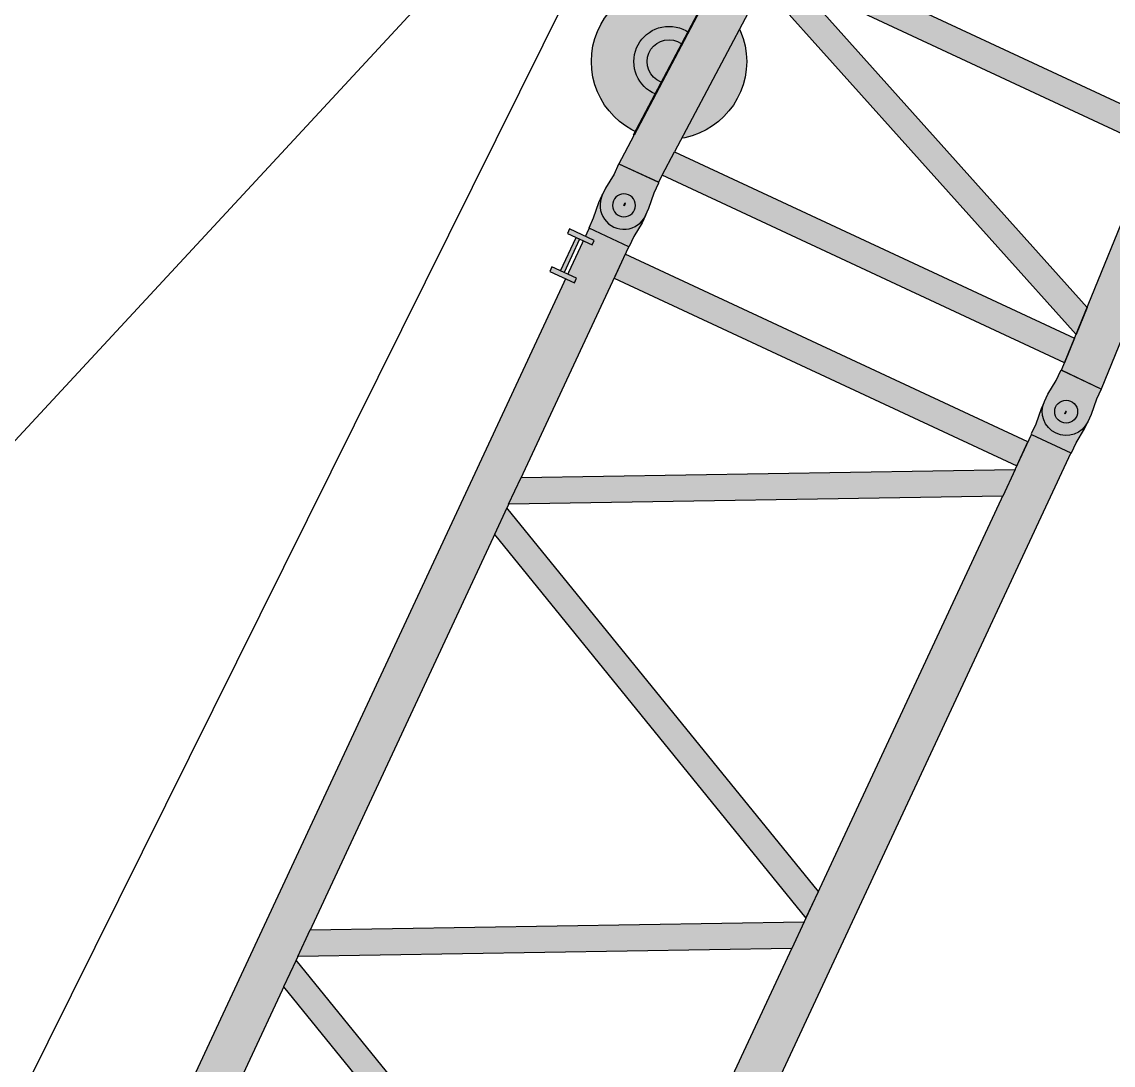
# Model space of a CAD drawing. Header units: millimetres. Extents: x -9999 to 19228, y -21000 to 39185.
# Drawn here: x 10890 to 16370, y 29385 to 34623 of the extents above; entities that cross this region are included whole.
import ezdxf
from ezdxf.enums import TextEntityAlignment as Align

# ---------------------------------------------------------------- set-up
doc = ezdxf.new("R2010")
doc.units = ezdxf.units.MM
doc.set_wipeout_variables(frame=1)
doc.layers.add('Техника. Кран LR 1800', color=250, linetype='Continuous')
doc.layers.add('Техника. Кран LR 1800 Штриховка', color=7, linetype='Continuous', true_color=0xffd147)
doc.styles.get("Standard").update_dxf_attribs({"font": 'mipgost.ttf'})

# ---------------------------------------------------------------- blocks, each defined once
blk = doc.blocks.new('LR 1800-1-20241103.130955')
at = {"color": 0, "linetype": 'ByBlock', "lineweight": -2, "transparency": 16777216}
blk.add_wipeout([(-176, 111.5), (-121, 111.5), (-40, 120), (0, 120), (0, 120), (52, 108.2), (93.7, 74.9), (116.9, 26.9), (117.1, -26.4), (94.1, -74.5), (52.5, -107.9), (0.5, -120), (0, -120), (-40, -120), (-121, -111.5), (-176, -111.5), (-178, -109.5), (-178, 109.6)], dxfattribs=at)
at = {"layer": 'Техника. Кран LR 1800 Штриховка', "transparency": 16777216}
h = blk.add_hatch(color=256, dxfattribs=at)
h.dxf.hatch_style = 1
edge = h.paths.add_edge_path()
edge.add_line((-178, 109.6), (-176, 111.5))
edge.add_line((-176, 111.5), (-121, 111.5))
edge.add_line((-121, 111.5), (-40, 120))
edge.add_line((-40, 120), (0, 120))
edge.add_arc((0, 0), 120, -90, 90, ccw=False)
edge.add_line((0, -120), (-40, -120))
edge.add_line((-40, -120), (-121, -111.5))
edge.add_line((-121, -111.5), (-176, -111.5))
edge.add_line((-176, -111.5), (-178, -109.5))
edge.add_line((-178, -109.5), (-178, 109.6))
at = {"color": 0, "linetype": 'ByBlock', "lineweight": -2, "transparency": 16777216}
blk.add_lwpolyline([(-178, 109.6), (-176, 111.5), (-121, 111.5), (-40, 120), (0, 120, -1), (0, -120), (-40, -120), (-121, -111.5), (-176, -111.5), (-178, -109.5)], format="xyb", close=True, dxfattribs=at)
blk.add_circle((0, 0), 57.5, dxfattribs=at)
blk = doc.blocks.new('LR 1800-1-20241103.131111')
at = {"color": 0, "linetype": 'ByBlock', "lineweight": -2, "transparency": 16777216}
blk.add_wipeout([(-11822, 109.55), (-11822, -109.55), (-178, -109.55), (-178, 109.55)], dxfattribs=at)
at = {"layer": 'Техника. Кран LR 1800 Штриховка', "transparency": 16777216}
h = blk.add_hatch(color=256, dxfattribs=at)
h.dxf.hatch_style = 1
h.paths.add_polyline_path([(-178, 109.55), (-11822, 109.55), (-11822, -109.55), (-178, -109.55)])
at = {"color": 0, "linetype": 'ByBlock', "lineweight": -2, "transparency": 16777216}
blk.add_lwpolyline([(-178, 109.55), (-11822, 109.55), (-11822, -109.55), (-178, -109.55)], close=True, dxfattribs=at)
blk.add_blockref('LR 1800-1-20241103.130955', (0, 0), dxfattribs=at)
blk = doc.blocks.new('LR 1800-1-20241103.134237')
at = {"color": 0, "linetype": 'ByBlock', "lineweight": -2, "transparency": 16777216}
blk.add_wipeout([(-616.5, 1115.5), (-468.6, 1115.5), (616.5, -1115.5), (468.6, -1115.5)], dxfattribs=at)
at = {"layer": 'Техника. Кран LR 1800 Штриховка', "transparency": 16777216}
h = blk.add_hatch(color=256, dxfattribs=at)
h.dxf.hatch_style = 1
h.paths.add_polyline_path([(468.6, -1115.5), (-616.5, 1115.5), (-468.6, 1115.5), (616.5, -1115.5)])
at = {"color": 0, "linetype": 'ByBlock', "lineweight": -2, "transparency": 16777216}
blk.add_lwpolyline([(468.6, -1115.5), (-616.5, 1115.5), (-468.6, 1115.5), (616.5, -1115.5)], close=True, dxfattribs=at)
blk = doc.blocks.new('LR 1800-1-20241103.134232')
at = {"color": 0, "linetype": 'ByBlock', "lineweight": -2, "transparency": 16777216}
blk.add_wipeout([(-66.5, 1115.45), (66.5, 1115.45), (66.5, -1115.45), (-66.5, -1115.45)], dxfattribs=at)
at = {"layer": 'Техника. Кран LR 1800 Штриховка', "transparency": 16777216}
h = blk.add_hatch(color=256, dxfattribs=at)
h.dxf.hatch_style = 1
h.paths.add_polyline_path([(-66.5, -1115.45), (-66.5, 1115.45), (66.5, 1115.45), (66.5, -1115.45)])
at = {"color": 0, "linetype": 'ByBlock', "lineweight": -2, "transparency": 16777216}
blk.add_lwpolyline([(-66.5, -1115.45), (-66.5, 1115.45), (66.5, 1115.45), (66.5, -1115.45)], close=True, dxfattribs=at)
blk = doc.blocks.new('LR 1800-1-20241103.153729')
at = {"color": 0, "linetype": 'ByBlock', "lineweight": -2, "transparency": 16777216}
blk.add_wipeout([(-117.5, 47.5), (-117.5, -88.9), (-92.5, -88.9), (-92.5, -20), (92.5, -20), (92.5, -88.9), (117.5, -88.9), (117.5, 47.5), (92.5, 47.5), (92.5, 0), (-92.5, 0), (-92.5, 47.5)], dxfattribs=at)
at = {"layer": 'Техника. Кран LR 1800 Штриховка', "transparency": 16777216}
h = blk.add_hatch(color=256, dxfattribs=at)
h.dxf.hatch_style = 1
h.paths.add_polyline_path([(-92.5, 0), (92.5, 0), (92.5, -20), (-92.5, -20)])
h.paths.add_polyline_path([(92.5, 47.5), (92.5, -88.9), (117.5, -88.9), (117.5, 47.5)])
h.paths.add_polyline_path([(-117.5, 47.5), (-117.5, -88.9), (-92.5, -88.9), (-92.5, 47.5)])
at = {"color": 0, "linetype": 'ByBlock', "lineweight": -2, "transparency": 16777216}
for points in [[(-117.5, 47.5), (-117.5, -88.9), (-92.5, -88.9), (-92.5, 47.5)], [(-92.5, 0), (92.5, 0), (92.5, -20), (-92.5, -20)], [(92.5, 47.5), (92.5, -88.9), (117.5, -88.9), (117.5, 47.5)]]:
    blk.add_lwpolyline(points, close=True, dxfattribs=at)
blk = doc.blocks.new('LR 1800-1-20241103.134502')
at = {"color": 0, "linetype": 'ByBlock', "lineweight": -2, "transparency": 16777216}
blk.add_blockref('LR 1800-1-20241103.131111', (12000, 2450), dxfattribs=at)
at = {"color": 0, "linetype": 'ByBlock', "lineweight": -2, "transparency": 16777216, "xscale": -1, "rotation": 180}
blk.add_blockref('LR 1800-1-20241103.131111', (12000, 0), dxfattribs=at)
at = {"color": 0, "linetype": 'ByBlock', "lineweight": -2, "transparency": 16777216}
blk.add_blockref('LR 1800-1-20241103.153729', (11660, 2600), dxfattribs=at)
at = {"color": 0, "linetype": 'ByBlock', "lineweight": -2, "transparency": 16777216, "xscale": -1}
blk.add_blockref('LR 1800-1-20241103.134237', (7253, 1225), dxfattribs=at)
at = {"color": 0, "linetype": 'ByBlock', "lineweight": -2, "transparency": 16777216}
blk.add_blockref('LR 1800-1-20241103.134237', (8506, 1225), dxfattribs=at)
at = {"color": 0, "linetype": 'ByBlock', "lineweight": -2, "transparency": 16777216, "xscale": -1}
blk.add_blockref('LR 1800-1-20241103.134237', (9759, 1225), dxfattribs=at)
at = {"color": 0, "linetype": 'ByBlock', "lineweight": -2, "transparency": 16777216}
blk.add_blockref('LR 1800-1-20241103.134237', (11012, 1225), dxfattribs=at)
at = {"color": 0, "linetype": 'ByBlock', "lineweight": -2, "transparency": 16777216, "xscale": -1}
blk.add_blockref('LR 1800-1-20241103.134232', (11715, 1225), dxfattribs=at)
blk = doc.blocks.new('LR 1800-1-20241103.150312')
at = {"color": 0, "linetype": 'ByBlock', "lineweight": -2, "transparency": 16777216}
blk.add_wipeout([(1128, 2645.8), (1092.9, 2735.8), (1036.8, 2814.3), (963, 2876.7), (876.2, 2919), (781.7, 2938.7), (685.2, 2934.6), (592.7, 2906.9), (509.9, 2857.3), (441.7, 2788.9), (392.5, 2705.8), (365.2, 2613.2), (361.4, 2516.7), (381.5, 2422.3), (424.2, 2335.7), (486.8, 2262.2), (565.6, 2206.4), (655.7, 2171.6), (751.5, 2160), (847.3, 2172.3), (937.1, 2207.8), (1015.5, 2264.3), (1077.5, 2338.3), (1119.5, 2425.2), (1138.8, 2519.8), (1140, 2550)], dxfattribs=at)
at = {"layer": 'Техника. Кран LR 1800 Штриховка', "true_color": 0xadadad, "transparency": 16777216}
h = blk.add_hatch(color=253, dxfattribs=at)
h.dxf.hatch_style = 1
edge = h.paths.add_edge_path()
edge.add_arc((750, 2550), 390, 0, 360)
at = {"color": 0, "linetype": 'ByBlock', "lineweight": -2, "transparency": 16777216}
for radius in [390, 176.6, 110]:
    blk.add_circle((750, 2550), radius, dxfattribs=at)
blk.add_wipeout([(3641.4, 2723.6), (3641.4, 2723.6), (3666.1, 2735.3), (3688.3, 2751.2), (3707.2, 2770.8), (3722.3, 2793.6), (3722.3, 2793.6), (3734.7, 2812.9), (3750.1, 2830), (3767.9, 2844.5), (3787.8, 2856), (3798.3, 2912.6), (3798.3, 2912.6), (3806.3, 2930.2), (3821.8, 2942), (3840.9, 2945.1), (3859.3, 2938.9), (3859.3, 2938.9), (3936.7, 3137.5), (3936.7, 3137.5), (3956.7, 3159), (3985.9, 3161.2), (4008.7, 3142.8), (4012.9, 3113.8), (4012.9, 3113.8), (3946.5, 2833.2), (3946.5, 2833.2), (3967, 2810.6), (3982.3, 2784.3), (3991.8, 2755.3), (3995, 2725), (3995, 2685), (3995, 2685), (3996.9, 2675.4), (4002.3, 2667.3), (4010.4, 2661.9), (4020, 2660), (4020, 2660), (4070.6, 2660), (4065.1, 2712.4), (4065.1, 2712.4), (4069.1, 2728.7), (4082.5, 2738.8), (4099.2, 2738.2), (4111.8, 2727.2), (4111.8, 2727.2), (4160.6, 2639.5), (4160.6, 2639.5), (4204.1, 2626.5), (4239.2, 2597.6), (4260.3, 2557.5), (4264.3, 2512.3), (4251.7, 2398.9), (4291.6, 2379.1), (4291.6, 2379.1), (4296.6, 2375.6), (4300.3, 2370.8), (4302.3, 2365.1), (4302.6, 2359), (4300.2, 2337.3), (4245.5, 2343.3), (4242.4, 2315), (4687, 2315), (4687, 2244.2), (4255.7, 2121.7), (4912.7, 953.7), (5161.2, 1038.6), (5161.2, 1038.6), (5214.3, 1044.2), (5264.5, 1026.2), (5302, 988.3), (5319.3, 937.8), (5313.1, 884.9), (5284.5, 839.8), (5239.3, 811.6), (5238.8, 811.4), (5204.6, 799.8), (5204.6, 799.8), (5181.7, 787.5), (5163.9, 768.4), (5153.2, 744.6), (5150.7, 718.7), (5150.7, 718.7), (5159.6, 585.8), (5159.6, 585.8), (5151.8, 524.6), (5121.5, 470.9), (5073.1, 432.7), (5013.8, 415.6), (4952.5, 422.2), (4907.1, 444.7), (4223.3, 307.9), (4209.6, 141), (4209.6, 141), (4193.8, 92.5), (4157.8, 56.4), (4109.3, 40.4), (4058.8, 48), (4017.2, 77.5), (3993.4, 122.7), (3992.1, 128.4), (3966.5, 256.6), (3085.1, 80.3), (3087.4, 68.8), (3087.4, 68.8), (3090.3, 59.5), (3094.9, 50.9), (3101, 43.4), (3108.6, 37.2), (3108.6, 37.2), (3108.6, 37.2), (3142.2, 0.3), (3155, -47.8), (3144.2, -96.5), (3112.1, -134.7), (3066.1, -153.8), (3016.4, -149.5), (3001.1, -142.9), (2704.9, 13.1), (176.6, -110.8), (179, 108.7), (2736.5, 234), (4830.5, 652.8), (4188.9, 1793.5), (4188.9, 1141.8), (4298.9, 873.2), (4298.9, 850), (4300, 850), (4300, 850), (4340.3, 838.2), (4368, 806.6), (4374.3, 765.1), (4357.4, 726.7), (4345, 715), (4272.5, 660.6), (4248.7, 617.5), (4241.9, 535.1), (3926.6, 472), (3926.6, 472), (3961.9, 510.9), (3988.2, 556.3), (4004.5, 606.2), (4010, 658.4), (4010, 658.4), (4010, 830.1), (4020.5, 867.3), (4020.5, 1892.6), (2956.2, 278), (2770.6, 240.8), (2829.5, 407.3), (3933.2, 2083.3), (2829.5, 2206.1), (2829.5, 607.2), (2839.9, 570.1), (2847.6, 434.8), (2829.5, 407.4), (2770.6, 240.8), (2736.5, 234), (2650.5, 229.8), (2638.5, 253.5), (2660.2, 571.1), (2670.5, 607.2), (2670.5, 2219.2), (1612.5, 2271.5), (2650.5, 229.8), (2505, 222.7), (1516.5, 2166.9), (1516.5, 174.2), (1383.5, 167.7), (1383.5, 2147.4), (519.2, 125.3), (371.5, 118.1), (1298.3, 2286.5), (351.5, 2333.3), (351.5, 117.1), (218.5, 110.6), (218.5, 2339.4), (178.8, 2341.4), (178, 2559.6), (176.8, 2560.8), (340.7, 2552.8), (340.8, 2555.7), (1059.6, 2520.5), (1085.2, 3044.2), (1117.2, 3042.6), (1115.1, 2999.6), (1151, 2997.3), (1153.2, 3040.9), (1185.1, 3039.3), (1166.7, 2663.9), (1199.7, 2621.3), (1194.4, 2513.9), (2429.7, 2453.3), (2429.7, 2475), (2864.7, 2475), (2864.7, 2440), (2848.9, 2424.2), (3223.4, 2382.6), (3223.4, 2382.6), (3224, 2396.8), (3228.5, 2410.2), (3236.7, 2421.8), (3247.7, 2430.7), (3247.7, 2430.7), (3845.3, 2364.3), (3906.8, 2430.9), (3882, 2485.5), (3882, 2485.5), (3844.5, 2539.2), (3790.3, 2575.9), (3726.6, 2590.8), (3661.7, 2582), (3656.6, 2580.2), (3256.1, 2434.6), (3256.1, 2434.6), (3241.7, 2426.5), (3230.8, 2414.2), (3224.5, 2399), (3223.4, 2382.6), (2848.9, 2424.2), (2864.7, 2440), (2864.7, 2473.2), (2932, 2465.8)], dxfattribs=at)
for points in [[(2429.7, 2453.3), (2429.7, 2450.4), (340.7, 2552.8)], [(218.5, 2339.4), (351.5, 2332.9)]]:
    blk.add_lwpolyline(points, dxfattribs=at)
at = {"color": 0, "linetype": 'ByBlock', "lineweight": -2, "transparency": 16777216, "xscale": -1}
blk.add_blockref('LR 1800-1-20241103.130955', (0, 2450), dxfattribs=at)
at = {"color": 0, "linetype": 'ByBlock', "lineweight": -2, "transparency": 16777216, "rotation": 180}
blk.add_blockref('LR 1800-1-20241103.130955', (0, 0), dxfattribs=at)
at = {"layer": 'Техника. Кран LR 1800 Штриховка', "transparency": 16777216}
h = blk.add_hatch(color=256, dxfattribs=at)
h.dxf.hatch_style = 1
edge = h.paths.add_edge_path()
edge.add_line((2932, 2465.8), (3641.4, 2723.6))
edge.add_arc((3590.1, 2864.6), 150, 289.9774, 331.7528)
edge.add_arc((3850, 2725), 145, 115.3968, 151.7528, ccw=False)
edge.add_line((3787.8, 2856), (3798.3, 2912.6))
edge.add_arc((3837.6, 2905.3), 40, 57.2075, 169.5085, ccw=False)
edge.add_line((3859.3, 2938.9), (3936.7, 3137.5))
edge.add_arc((3974, 3123), 40, -13.3083, 158.6986, ccw=False)
edge.add_line((4012.9, 3113.8), (3946.5, 2833.2))
edge.add_arc((3850, 2725), 145, 0, 48.2518, ccw=False)
edge.add_line((3995, 2725), (3995, 2685))
edge.add_arc((4020, 2685), 25, 180, 270)
edge.add_line((4020, 2660), (4070.6, 2660))
edge.add_line((4070.6, 2660), (4065.1, 2712.4))
edge.add_arc((4090, 2715), 25, 29.1066, 185.9445, ccw=False)
edge.add_line((4111.8, 2727.2), (4160.6, 2639.5))
edge.add_arc((4150, 2525), 115, -6.3402, 84.6892, ccw=False)
edge.add_line((4264.3, 2512.3), (4251.7, 2398.9))
edge.add_line((4251.7, 2398.9), (4291.6, 2379.1))
edge.add_arc((4282.7, 2361.2), 20, -6.3402, 63.6598, ccw=False)
edge.add_line((4302.6, 2359), (4300.2, 2337.3))
edge.add_line((4300.2, 2337.3), (4245.5, 2343.3))
edge.add_line((4245.5, 2343.3), (4242.4, 2315))
edge.add_line((4242.4, 2315), (4687, 2315))
edge.add_line((4687, 2315), (4687, 2244.2))
edge.add_line((4687, 2244.2), (4255.7, 2121.7))
edge.add_line((4255.7, 2121.7), (4912.7, 953.7))
edge.add_line((4912.7, 953.7), (5161.2, 1038.6))
edge.add_arc((5200, 925), 120, -71.1456, 108.8544, ccw=False)
edge.add_line((5238.8, 811.4), (5204.6, 799.8))
edge.add_arc((5230.5, 724.1), 80, 108.8544, 183.8544)
edge.add_line((5150.7, 718.7), (5159.6, 585.8))
edge.add_arc((5000, 575), 160, -125.479, 3.8544, ccw=False)
edge.add_line((4907.1, 444.7), (4223.3, 307.9))
edge.add_line((4223.3, 307.9), (4209.6, 141))
edge.add_arc((4100, 150), 110, 191.3099, 355.3176, ccw=False)
edge.add_line((3992.1, 128.4), (3966.5, 256.6))
edge.add_line((3966.5, 256.6), (3085.1, 80.3))
edge.add_line((3085.1, 80.3), (3087.4, 68.8))
edge.add_arc((3136.4, 78.7), 50, 191.3099, 236.1013)
edge.add_arc((3050, -50), 105, -117.7811, 56.1013, ccw=False)
edge.add_line((3001.1, -142.9), (2704.9, 13.1))
edge.add_line((2704.9, 13.1), (176.6, -110.8))
edge.add_line((176.6, -110.8), (179, 108.7))
edge.add_line((179, 108.7), (2736.5, 234))
edge.add_line((2736.5, 234), (4830.5, 652.8))
edge.add_line((4830.5, 652.8), (4188.9, 1793.5))
edge.add_line((4188.9, 1793.5), (4188.9, 1141.8))
edge.add_line((4188.9, 1141.8), (4298.9, 873.2))
edge.add_line((4298.9, 873.2), (4298.9, 850))
edge.add_line((4298.9, 850), (4300, 850))
edge.add_arc((4300, 775), 75, -53.1311, 90, ccw=False)
edge.add_line((4345, 715), (4272.5, 660.6))
edge.add_line((4272.5, 660.6), (4248.7, 617.5))
edge.add_line((4248.7, 617.5), (4241.9, 535.1))
edge.add_line((4241.9, 535.1), (3926.6, 472))
edge.add_arc((3760, 658.4), 250, 311.7906, 360)
edge.add_line((4010, 658.4), (4010, 830.1))
edge.add_line((4010, 830.1), (4020.5, 867.3))
edge.add_line((4020.5, 867.3), (4020.5, 1892.6))
edge.add_line((4020.5, 1892.6), (2956.2, 278))
edge.add_line((2956.2, 278), (2770.6, 240.8))
edge.add_line((2770.6, 240.8), (2829.5, 407.3))
edge.add_line((2829.5, 407.3), (3933.2, 2083.3))
edge.add_line((3933.2, 2083.3), (2829.5, 2206.1))
edge.add_line((2829.5, 2206.1), (2829.5, 607.2))
edge.add_line((2829.5, 607.2), (2839.9, 570.1))
edge.add_line((2839.9, 570.1), (2847.6, 434.8))
edge.add_line((2847.6, 434.8), (2829.5, 407.4))
edge.add_line((2829.5, 407.4), (2770.6, 240.8))
edge.add_line((2770.6, 240.8), (2736.5, 234))
edge.add_line((2736.5, 234), (2650.5, 229.8))
edge.add_line((2650.5, 229.8), (2638.5, 253.5))
edge.add_line((2638.5, 253.5), (2660.2, 571.1))
edge.add_line((2660.2, 571.1), (2670.5, 607.2))
edge.add_line((2670.5, 607.2), (2670.5, 2219.2))
edge.add_line((2670.5, 2219.2), (1612.5, 2271.5))
edge.add_line((1612.5, 2271.5), (2650.5, 229.8))
edge.add_line((2650.5, 229.8), (2505, 222.7))
edge.add_line((2505, 222.7), (1516.5, 2166.9))
edge.add_line((1516.5, 2166.9), (1516.5, 174.2))
edge.add_line((1516.5, 174.2), (1383.5, 167.7))
edge.add_line((1383.5, 167.7), (1383.5, 2147.4))
edge.add_line((1383.5, 2147.4), (519.2, 125.3))
edge.add_line((519.2, 125.3), (371.5, 118.1))
edge.add_line((371.5, 118.1), (1298.3, 2286.5))
edge.add_line((1298.3, 2286.5), (351.5, 2333.3))
edge.add_line((351.5, 2333.3), (351.5, 117.1))
edge.add_line((351.5, 117.1), (218.5, 110.6))
edge.add_line((218.5, 110.6), (218.5, 2339.4))
edge.add_line((218.5, 2339.4), (178.8, 2341.4))
edge.add_line((178.8, 2341.4), (178, 2559.6))
edge.add_line((178, 2559.6), (176.8, 2560.8))
edge.add_line((176.8, 2560.8), (340.7, 2552.8))
edge.add_line((340.7, 2552.8), (340.8, 2555.7))
edge.add_line((340.8, 2555.7), (1059.6, 2520.5))
edge.add_line((1059.6, 2520.5), (1085.2, 3044.2))
edge.add_line((1085.2, 3044.2), (1117.2, 3042.6))
edge.add_line((1117.2, 3042.6), (1115.1, 2999.6))
edge.add_line((1115.1, 2999.6), (1151, 2997.3))
edge.add_line((1151, 2997.3), (1153.2, 3040.9))
edge.add_line((1153.2, 3040.9), (1185.1, 3039.3))
edge.add_line((1185.1, 3039.3), (1166.7, 2663.9))
edge.add_line((1166.7, 2663.9), (1199.7, 2621.3))
edge.add_line((1199.7, 2621.3), (1194.4, 2513.9))
edge.add_line((1194.4, 2513.9), (2429.7, 2453.3))
edge.add_line((2429.7, 2453.3), (2429.7, 2475))
edge.add_line((2429.7, 2475), (2864.7, 2475))
edge.add_line((2864.7, 2475), (2864.7, 2440))
edge.add_line((2864.7, 2440), (2848.9, 2424.2))
edge.add_line((2848.9, 2424.2), (3223.4, 2382.6))
edge.add_arc((3273.1, 2387.6), 50, 120.5297, 185.7236, ccw=False)
edge.add_line((3247.7, 2430.7), (3845.3, 2364.3))
edge.add_line((3845.3, 2364.3), (3906.8, 2430.9))
edge.add_line((3906.8, 2430.9), (3882, 2485.5))
edge.add_arc((3718.1, 2411), 180, 24.444, 109.9774)
edge.add_line((3656.6, 2580.2), (3256.1, 2434.6))
edge.add_arc((3273.1, 2387.6), 50, 109.9774, 185.7236)
edge.add_line((3223.4, 2382.6), (2848.9, 2424.2))
edge.add_line((2848.9, 2424.2), (2864.7, 2440))
edge.add_line((2864.7, 2440), (2864.7, 2473.2))
edge.add_line((2864.7, 2473.2), (2932, 2465.8))
edge = h.paths.add_edge_path(flags=16)
edge.add_arc((5200, 925), 65, 0, 360)
edge = h.paths.add_edge_path(flags=16)
edge.add_arc((4300, 775), 30, 0, 360)
edge = h.paths.add_edge_path(flags=16)
edge.add_arc((3050, -50), 52.5, 0, 360)
edge = h.paths.add_edge_path(flags=16)
edge.add_arc((4100, 150), 52.5, 0, 360)
at = {"color": 0, "linetype": 'ByBlock', "lineweight": -2, "transparency": 16777216}
for points in [[(2704.9, 13.1), (176.6, -110.8), (179, 108.7), (2736.5, 234)], [(1516.5, 2166.9), (1516.5, 174.2), (1383.5, 167.7), (1383.5, 2147.4), (519.2, 125.3), (371.5, 118.1), (1298.3, 2286.5), (351.5, 2333.3), (351.5, 117.1), (218.5, 110.6), (218.5, 2339.4), (178.8, 2341.4), (178, 2559.6), (176.8, 2560.8), (340.7, 2552.8), (340.8, 2555.7), (1059.6, 2520.5)]]:
    blk.add_lwpolyline(points, dxfattribs=at)
blk = doc.blocks.new('LR 1800-1-20241103.151214')
at = {"color": 0, "linetype": 'ByBlock', "lineweight": -2, "transparency": 16777216}
blk.add_wipeout([(-96, 89), (-31, 96), (0, 96), (0, 96), (46, 84), (81, 52), (96, 6), (87, -40), (57, -77), (13, -95), (0, -96), (-31, -96), (-96, -89), (-141, -89), (-141, 89)], dxfattribs=at)
at = {"layer": 'Техника. Кран LR 1800 Штриховка', "transparency": 16777216}
h = blk.add_hatch(color=256, dxfattribs=at)
h.dxf.hatch_style = 1
edge = h.paths.add_edge_path()
edge.add_line((-141, 89), (-96, 89))
edge.add_line((-96, 89), (-31, 96))
edge.add_line((-31, 96), (0, 96))
edge.add_arc((0, 0), 96, -90, 90, ccw=False)
edge.add_line((0, -96), (-31, -96))
edge.add_line((-31, -96), (-96, -89))
edge.add_line((-96, -89), (-141, -89))
edge.add_line((-141, -89), (-141, 89))
at = {"color": 0, "linetype": 'ByBlock', "lineweight": -2, "transparency": 16777216}
blk.add_lwpolyline([(-141, 89), (-96, 89), (-31, 96), (0, 96, -1), (0, -96), (-31, -96), (-96, -89), (-141, -89)], format="xyb", close=True, dxfattribs=at)
blk.add_circle((0, 0), 52.5, dxfattribs=at)
blk = doc.blocks.new('LR 1800-1-20241103.151535')
at = {"color": 0, "linetype": 'ByBlock', "lineweight": -2, "transparency": 16777216}
blk.add_wipeout([(-141, -89), (-5822, -340), (-5822, -162), (-141, 89)], dxfattribs=at)
at = {"color": 0, "linetype": 'ByBlock', "lineweight": -2, "transparency": 16777216, "rotation": 180}
blk.add_blockref('LR 1800-1-20241103.130955', (-6000, -250), dxfattribs=at)
at = {"color": 0, "linetype": 'ByBlock', "lineweight": -2, "transparency": 16777216}
blk.add_blockref('LR 1800-1-20241103.151214', (0, 0), dxfattribs=at)
at = {"layer": 'Техника. Кран LR 1800 Штриховка', "transparency": 16777216}
h = blk.add_hatch(color=256, dxfattribs=at)
h.dxf.hatch_style = 1
h.paths.add_polyline_path([(-141, 89), (-141, -89), (-5822, -340), (-5822, -162)])
at = {"color": 0, "linetype": 'ByBlock', "lineweight": -2, "transparency": 16777216}
blk.add_lwpolyline([(-141, 89), (-141, -89), (-5822, -340), (-5822, -162)], close=True, dxfattribs=at)
blk = doc.blocks.new('LR 1800-1-20241103.152101')
at = {"color": 0, "linetype": 'ByBlock', "lineweight": -2, "transparency": 16777216}
blk.add_wipeout([(-5664, -155), (-5785, -160), (-5785, 2110), (-5664, 2105)], dxfattribs=at)
blk.add_wipeout([(-5521, -149), (-5651, -154), (-4900, 2071), (-4774, 2066)], dxfattribs=at)
blk.add_wipeout([(-4003, -82), (-3877, -76), (-4624, 2059), (-4754, 2065)], dxfattribs=at)
blk.add_wipeout([(-3726, -69), (-3857, -75), (-3107, 1992), (-2980, 1986)], dxfattribs=at)
blk.add_wipeout([(-2210, -2), (-2083, 3), (-2828, 1980), (-2960, 1985)], dxfattribs=at)
blk.add_wipeout([(-2063, 4), (-1931, 10), (-1186, 1907), (-1314, 1913)], dxfattribs=at)
blk.add_wipeout([(-417, 77), (-289, 83), (-1033, 1900), (-1166, 1906)], dxfattribs=at)
blk.add_wipeout([(-161, 88), (-269, 83), (-269, 1867), (-161, 1862)], dxfattribs=at)
blk.add_blockref('LR 1800-1-20241103.151535', (0, 0), dxfattribs=at)
at = {"color": 0, "linetype": 'ByBlock', "lineweight": -2, "transparency": 16777216, "xscale": -1, "rotation": 180}
blk.add_blockref('LR 1800-1-20241103.151535', (0, 1950), dxfattribs=at)
at = {"layer": 'Техника. Кран LR 1800 Штриховка', "transparency": 16777216}
h = blk.add_hatch(color=256, dxfattribs=at)
h.dxf.hatch_style = 1
h.paths.add_polyline_path([(-5664, 2105), (-5664, -155), (-5785, -160), (-5785, 2110)])
h = blk.add_hatch(color=256, dxfattribs=at)
h.dxf.hatch_style = 1
h.paths.add_polyline_path([(-4774, 2066), (-5521, -149), (-5651, -154), (-4900, 2071)])
h = blk.add_hatch(color=256, dxfattribs=at)
h.dxf.hatch_style = 1
h.paths.add_polyline_path([(-4754, 2065), (-4003, -82), (-3877, -76), (-4624, 2059)])
h = blk.add_hatch(color=256, dxfattribs=at)
h.dxf.hatch_style = 1
h.paths.add_polyline_path([(-2980, 1986), (-3726, -69), (-3857, -75), (-3107, 1992)])
h = blk.add_hatch(color=256, dxfattribs=at)
h.dxf.hatch_style = 1
h.paths.add_polyline_path([(-2960, 1985), (-2210, -2), (-2083, 3), (-2828, 1980)])
h = blk.add_hatch(color=256, dxfattribs=at)
h.dxf.hatch_style = 1
h.paths.add_polyline_path([(-1314, 1913), (-2063, 4), (-1931, 10), (-1186, 1907)])
h = blk.add_hatch(color=256, dxfattribs=at)
h.dxf.hatch_style = 1
h.paths.add_polyline_path([(-1166, 1906), (-417, 77), (-289, 83), (-1033, 1900)])
h = blk.add_hatch(color=256, dxfattribs=at)
h.dxf.hatch_style = 1
h.paths.add_polyline_path([(-161, 1862), (-161, 88), (-269, 83), (-269, 1867)])
at = {"color": 0, "linetype": 'ByBlock', "lineweight": -2, "transparency": 16777216}
for points in [[(-5664, 2105), (-5664, -155), (-5785, -160), (-5785, 2110)], [(-4774, 2066), (-5521, -149), (-5651, -154), (-4900, 2071)], [(-4754, 2065), (-4003, -82), (-3877, -76), (-4624, 2059)], [(-2980, 1986), (-3726, -69), (-3857, -75), (-3107, 1992)], [(-2960, 1985), (-2210, -2), (-2083, 3), (-2828, 1980)], [(-1314, 1913), (-2063, 4), (-1931, 10), (-1186, 1907)], [(-1166, 1906), (-417, 77), (-289, 83), (-1033, 1900)], [(-161, 1862), (-161, 88), (-269, 83), (-269, 1867)]]:
    blk.add_lwpolyline(points, close=True, dxfattribs=at)
blk.add_wipeout([(-395, 2159), (-402, 2008), (-377, 2007), (-373, 2092), (-189, 2084), (-192, 1999), (-167, 1998), (-161, 2149), (-186, 2150), (-188, 2104), (-372, 2112), (-370, 2158)], dxfattribs=at)
at = {"layer": 'Техника. Кран LR 1800 Штриховка', "transparency": 16777216}
h = blk.add_hatch(color=256, dxfattribs=at)
h.dxf.hatch_style = 1
h.paths.add_polyline_path([(-365, 2112), (-181, 2104), (-181, 2084), (-366, 2092)])
h.paths.add_polyline_path([(-160, 1998), (-185, 1999), (-178, 2150), (-154, 2149)])
h.paths.add_polyline_path([(-370, 2007), (-395, 2008), (-388, 2159), (-363, 2158)])
at = {"color": 0, "linetype": 'ByBlock', "lineweight": -2, "transparency": 16777216}
for points in [[(-377, 2007), (-402, 2008), (-395, 2159), (-370, 2158)], [(-372, 2112), (-188, 2104), (-189, 2084), (-373, 2092)], [(-167, 1998), (-192, 1999), (-186, 2150), (-161, 2149)]]:
    blk.add_lwpolyline(points, close=True, dxfattribs=at)
blk = doc.blocks.new('LR 1800-1-20241103.152515')
at = {"color": 0, "linetype": 'ByBlock', "lineweight": -2, "transparency": 16777216}
blk.add_wipeout([(-5859, -88.9), (-141, -88.9), (-141, 88.9), (-5859, 88.9)], dxfattribs=at)
blk.add_blockref('LR 1800-1-20241103.151214', (0, 0), dxfattribs=at)
at = {"color": 0, "linetype": 'ByBlock', "lineweight": -2, "transparency": 16777216, "xscale": -1}
blk.add_blockref('LR 1800-1-20241103.151214', (-6000, 0), dxfattribs=at)
at = {"layer": 'Техника. Кран LR 1800 Штриховка', "transparency": 16777216}
h = blk.add_hatch(color=256, dxfattribs=at)
h.dxf.hatch_style = 1
h.paths.add_polyline_path([(-5859, 88.9), (-5859, -88.9), (-141, -88.9), (-141, 88.9)])
at = {"color": 0, "linetype": 'ByBlock', "lineweight": -2, "transparency": 16777216}
blk.add_lwpolyline([(-5859, 88.9), (-5859, -88.9), (-141, -88.9), (-141, 88.9)], close=True, dxfattribs=at)
blk = doc.blocks.new('LR 1800-1-20241103.152737')
at = {"color": 0, "linetype": 'ByBlock', "lineweight": -2, "transparency": 16777216}
blk.add_wipeout([(-54, 886.1), (54, 886.1), (54, -886.1), (-54, -886.1)], dxfattribs=at)
at = {"layer": 'Техника. Кран LR 1800 Штриховка', "transparency": 16777216}
h = blk.add_hatch(color=256, dxfattribs=at)
h.dxf.hatch_style = 1
h.paths.add_polyline_path([(-54, -886.1), (-54, 886.1), (54, 886.1), (54, -886.1)])
at = {"color": 0, "linetype": 'ByBlock', "lineweight": -2, "transparency": 16777216}
blk.add_lwpolyline([(-54, -886.1), (-54, 886.1), (54, 886.1), (54, -886.1)], close=True, dxfattribs=at)
blk = doc.blocks.new('LR 1800-1-20241103.152742')
at = {"color": 0, "linetype": 'ByBlock', "lineweight": -2, "transparency": 16777216}
blk.add_wipeout([(-412, 886), (-534, 886), (412, -886), (534, -886)], dxfattribs=at)
at = {"layer": 'Техника. Кран LR 1800 Штриховка', "transparency": 16777216}
h = blk.add_hatch(color=256, dxfattribs=at)
h.dxf.hatch_style = 1
h.paths.add_polyline_path([(534, -886), (-412, 886), (-534, 886), (412, -886)])
at = {"color": 0, "linetype": 'ByBlock', "lineweight": -2, "transparency": 16777216}
blk.add_lwpolyline([(534, -886), (-412, 886), (-534, 886), (412, -886)], close=True, dxfattribs=at)
blk = doc.blocks.new('LR 1800-1-20241103.153208')
at = {"color": 0, "linetype": 'ByBlock', "lineweight": -2, "transparency": 16777216}
blk.add_blockref('LR 1800-1-20241103.153729', (5720, 2100), dxfattribs=at)
blk.add_blockref('LR 1800-1-20241103.152515', (6000, 0), dxfattribs=at)
at = {"color": 0, "linetype": 'ByBlock', "lineweight": -2, "transparency": 16777216, "xscale": -1, "rotation": 180}
blk.add_blockref('LR 1800-1-20241103.152515', (6000, 1950), dxfattribs=at)
at = {"color": 0, "linetype": 'ByBlock', "lineweight": -2, "transparency": 16777216}
blk.add_blockref('LR 1800-1-20241103.152737', (214, 975), dxfattribs=at)
blk.add_blockref('LR 1800-1-20241103.152742', (823, 975), dxfattribs=at)
at = {"color": 0, "linetype": 'ByBlock', "lineweight": -2, "transparency": 16777216, "xscale": -1}
blk.add_blockref('LR 1800-1-20241103.152742', (1911, 975), dxfattribs=at)
at = {"color": 0, "linetype": 'ByBlock', "lineweight": -2, "transparency": 16777216}
blk.add_blockref('LR 1800-1-20241103.152742', (3000, 975), dxfattribs=at)
at = {"color": 0, "linetype": 'ByBlock', "lineweight": -2, "transparency": 16777216, "xscale": -1}
blk.add_blockref('LR 1800-1-20241103.152742', (4088, 975), dxfattribs=at)
at = {"color": 0, "linetype": 'ByBlock', "lineweight": -2, "transparency": 16777216}
blk.add_blockref('LR 1800-1-20241103.152742', (5177, 975), dxfattribs=at)
at = {"color": 0, "linetype": 'ByBlock', "lineweight": -2, "transparency": 16777216, "xscale": -1}
blk.add_blockref('LR 1800-1-20241103.152737', (5786, 975), dxfattribs=at)
blk = doc.blocks.new('LR 1800-1-20241103.154036')
at = {"color": 0, "linetype": 'ByBlock', "lineweight": -2, "transparency": 16777216}
blk.add_wipeout([(141, -88.9), (11859, -88.9), (11859, 88.9), (141, 88.9)], dxfattribs=at)
blk.add_blockref('LR 1800-1-20241103.151214', (12000, 0), dxfattribs=at)
at = {"color": 0, "linetype": 'ByBlock', "lineweight": -2, "transparency": 16777216, "xscale": -1}
blk.add_blockref('LR 1800-1-20241103.151214', (0, 0), dxfattribs=at)
at = {"layer": 'Техника. Кран LR 1800 Штриховка', "transparency": 16777216}
h = blk.add_hatch(color=256, dxfattribs=at)
h.dxf.hatch_style = 1
h.paths.add_polyline_path([(141, 88.9), (141, -88.9), (11859, -88.9), (11859, 88.9)])
at = {"color": 0, "linetype": 'ByBlock', "lineweight": -2, "transparency": 16777216}
blk.add_lwpolyline([(141, 88.9), (141, -88.9), (11859, -88.9), (11859, 88.9)], close=True, dxfattribs=at)
blk = doc.blocks.new('LR 1800-1-20241103.154217')
at = {"color": 0, "linetype": 'ByBlock', "lineweight": -2, "transparency": 16777216}
blk.add_wipeout([(438, 886), (562, 886), (-438, -886), (-562, -886)], dxfattribs=at)
at = {"layer": 'Техника. Кран LR 1800 Штриховка', "transparency": 16777216}
h = blk.add_hatch(color=256, dxfattribs=at)
h.dxf.hatch_style = 1
h.paths.add_polyline_path([(-562, -886), (438, 886), (562, 886), (-438, -886)])
at = {"color": 0, "linetype": 'ByBlock', "lineweight": -2, "transparency": 16777216}
blk.add_lwpolyline([(-562, -886), (438, 886), (562, 886), (-438, -886)], close=True, dxfattribs=at)
blk = doc.blocks.new('LR 1800-1-20241103.154438')
at = {"color": 0, "linetype": 'ByBlock', "lineweight": -2, "transparency": 16777216}
blk.add_blockref('LR 1800-1-20241103.152737', (214, 975), dxfattribs=at)
at = {"color": 0, "linetype": 'ByBlock', "lineweight": -2, "transparency": 16777216, "xscale": -1}
blk.add_blockref('LR 1800-1-20241103.152737', (11786, 975), dxfattribs=at)
at = {"color": 0, "linetype": 'ByBlock', "lineweight": -2, "transparency": 16777216}
blk.add_blockref('LR 1800-1-20241103.154036', (0, 0), dxfattribs=at)
at = {"color": 0, "linetype": 'ByBlock', "lineweight": -2, "transparency": 16777216, "xscale": -1, "rotation": 180}
blk.add_blockref('LR 1800-1-20241103.154036', (0, 1950), dxfattribs=at)
at = {"color": 0, "linetype": 'ByBlock', "lineweight": -2, "transparency": 16777216}
blk.add_blockref('LR 1800-1-20241103.154217', (851, 975), dxfattribs=at)
at = {"color": 0, "linetype": 'ByBlock', "lineweight": -2, "transparency": 16777216, "xscale": -1}
blk.add_blockref('LR 1800-1-20241103.154217', (1996, 975), dxfattribs=at)
at = {"color": 0, "linetype": 'ByBlock', "lineweight": -2, "transparency": 16777216}
blk.add_blockref('LR 1800-1-20241103.154217', (3140, 975), dxfattribs=at)
at = {"color": 0, "linetype": 'ByBlock', "lineweight": -2, "transparency": 16777216, "xscale": -1}
blk.add_blockref('LR 1800-1-20241103.154217', (4284, 975), dxfattribs=at)
at = {"color": 0, "linetype": 'ByBlock', "lineweight": -2, "transparency": 16777216}
blk.add_blockref('LR 1800-1-20241103.154217', (5428, 975), dxfattribs=at)
at = {"color": 0, "linetype": 'ByBlock', "lineweight": -2, "transparency": 16777216, "xscale": -1}
blk.add_blockref('LR 1800-1-20241103.154217', (6572, 975), dxfattribs=at)
at = {"color": 0, "linetype": 'ByBlock', "lineweight": -2, "transparency": 16777216}
blk.add_blockref('LR 1800-1-20241103.154217', (7716, 975), dxfattribs=at)
at = {"color": 0, "linetype": 'ByBlock', "lineweight": -2, "transparency": 16777216, "xscale": -1}
blk.add_blockref('LR 1800-1-20241103.154217', (8861, 975), dxfattribs=at)
at = {"color": 0, "linetype": 'ByBlock', "lineweight": -2, "transparency": 16777216}
blk.add_blockref('LR 1800-1-20241103.154217', (10005, 975), dxfattribs=at)
at = {"color": 0, "linetype": 'ByBlock', "lineweight": -2, "transparency": 16777216, "xscale": -1}
blk.add_blockref('LR 1800-1-20241103.154217', (11149, 975), dxfattribs=at)
at = {"color": 0, "linetype": 'ByBlock', "lineweight": -2, "transparency": 16777216}
blk.add_blockref('LR 1800-1-20241103.153729', (11720, 2100), dxfattribs=at)
blk = doc.blocks.new('*U364')
at = {"color": 0, "linetype": 'ByBlock', "lineweight": -2, "transparency": 16777216}
blk.add_line((15001.4, 37517.1), (-1475, 4332), dxfattribs=at)
at = {"layer": 'Defpoints', "color": 0, "linetype": 'ByBlock', "lineweight": -2, "transparency": 16777216}
blk.add_attdef('МАРКА', text='', height=250, dxfattribs=at).set_placement((-4492.3, 4420.2), align=Align.MIDDLE_CENTER)
at = {"color": 0, "linetype": 'ByBlock', "lineweight": -2, "transparency": 16777216, "rotation": 64.99999999999999}
blk.add_blockref('LR 1800-1-20241103.134502', (11062.6, 21790.4), dxfattribs=at)
blk.add_blockref('LR 1800-1-20241103.150312', (16134, 32666.1), dxfattribs=at)
at = {"color": 0, "linetype": 'ByBlock', "lineweight": -2, "transparency": 16777216, "xscale": 0.0009999999999999998, "yscale": 0.0009999999999999998, "zscale": 0.0009999999999999998, "rotation": 64.99999999999999}
for name, p in [('LR 1800-1-20241103.152101', (13918.1, 33706.1)), ('LR 1800-1-20241103.154438', (16128.7, 32655.4))]:
    blk.add_blockref(name, p, dxfattribs=at)
blk.add_blockref('LR 1800-1-20241103.153208', (13918.1, 33706.1), dxfattribs=at)
at = {"color": 0, "linetype": 'ByBlock', "lineweight": -2, "transparency": 16777216}
blk.add_lwpolyline([(-8783.9, 11337.7), (15291.4, 37307.1)], dxfattribs=at)

msp = doc.modelspace()

# ---------------------------------------------------------------- block references
at = {"layer": 'Техника. Кран LR 1800', "transparency": 16777216}
msp.add_blockref('*U364', (0, 0), dxfattribs=at)

doc.saveas('drawing.dxf')
